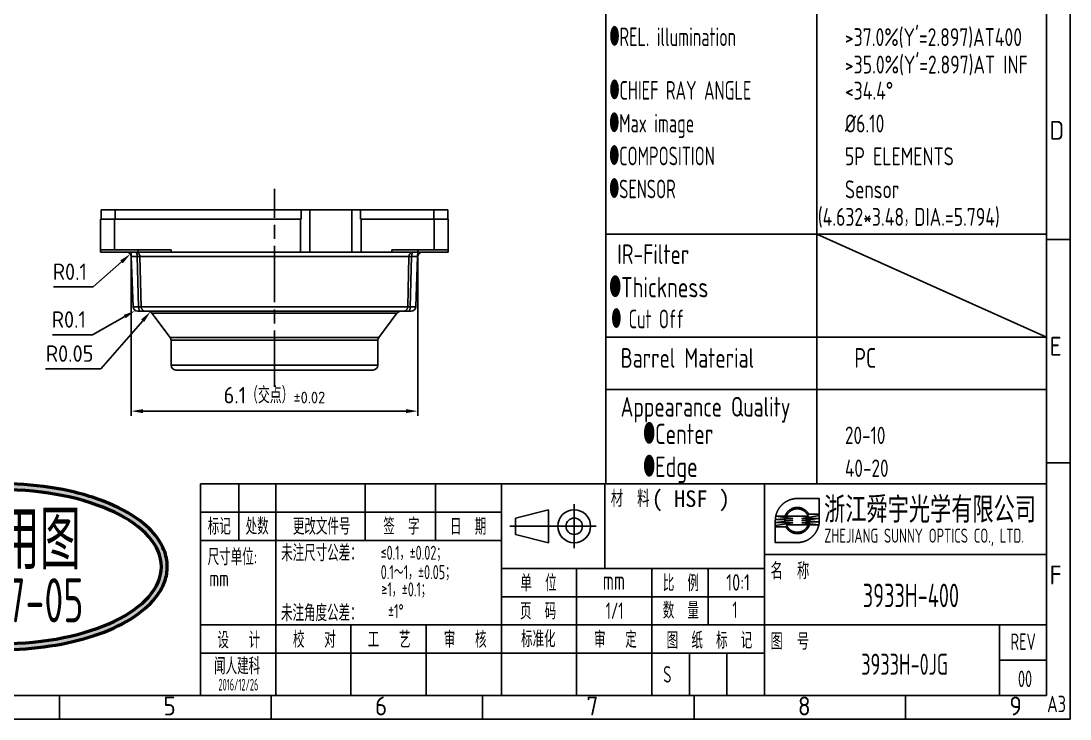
# Model space of a CAD drawing. Header units: millimetres. Extents: x 30.3 to 72.3, y 20.5 to 50.2.
# Drawn here: x 50.02 to 72.34, y 20.51 to 35.35 of the extents above; entities that cross this region are included whole.
import ezdxf
from ezdxf.enums import TextEntityAlignment as Align

# ---------------------------------------------------------------- set-up
doc = ezdxf.new("R2010")
doc.units = ezdxf.units.MM
doc.header["$LTSCALE"] = 0.1
doc.linetypes.add('AM_ISO08W050', pattern=[18, 12, -1.5, 3, -1.5])
doc.linetypes.add('Amconstr', pattern=[9999, 9999, 0])
for name, color, linetype in [('02___PRT_ALL_AXES', 7, 'Continuous'), ('5', 3, 'Continuous'), ('8', 1, 'Continuous'), ('RAHM2', 1, 'Continuous'), ('RAHM5', 7, 'Continuous')]:
    doc.layers.add(name, color=color, linetype=linetype)
for name, color, linetype, lineweight in [('AM_0', 7, 'Continuous', 50), ('AM_5', 3, 'Continuous', 25), ('AM_7', 4, 'AM_ISO08W050', 25), ('AM_BOR', 7, 'Continuous', 50), ('AM_CL', 1, 'Amconstr', 25)]:
    doc.layers.add(name, color=color, linetype=linetype, lineweight=lineweight)
doc.styles.add('hb', font='simhei.ttf')
doc.styles.add('HZ', font='geniso', dxfattribs={"width": 0.7, "bigfont": 'hztxt'})
doc.styles.get("Standard").update_dxf_attribs({"font": 'ISOCP.SHX', "bigfont": 'gbcbig.shx'})
doc.dimstyles.new('AM_GB$0', dxfattribs={"dimtxt": 3.5, "dimasz": 2.5, "dimexe": 1, "dimexo": 1, "dimgap": 1.5, "dimtad": 1, "dimdsep": 46, "dimtxsty": 'Standard', "dimcen": 0, "dimclrd": 256, "dimclre": 256, "dimclrt": 2, "dimadec": 0, "dimazin": 2, "dimtp": 0.1, "dimtm": 0.1, "dimtfac": 0.71, "dimtdec": 3, "dimtmove": 0, "dimatfit": 3, "dimfxl": 0, "dimlwd": -1, "dimlwe": -1, "dimarcsym": 0})
doc.dimstyles.new('AM_GB$4', dxfattribs={"dimtxt": 3.5, "dimasz": 2.5, "dimexe": 1, "dimexo": 1, "dimgap": 1.5, "dimtad": 1, "dimtoh": 1, "dimdsep": 46, "dimtxsty": 'Standard', "dimcen": 0, "dimclrd": 256, "dimclre": 256, "dimclrt": 2, "dimadec": 0, "dimazin": 2, "dimtp": 0.1, "dimtm": 0.1, "dimtfac": 0.71, "dimtdec": 3, "dimtofl": 0, "dimtmove": 0, "dimatfit": 0, "dimfxl": 0, "dimlwd": -1, "dimlwe": -1, "dimarcsym": 0})

# ---------------------------------------------------------------- blocks, each defined once
blk = doc.blocks.new('2013-A3-COB')
for p, q in [((415, 5), (415, 292)), ((415, 102), (420, 102)), ((415, 54.5), (420, 54.5)), ((415, 5), (25, 5)), ((205, 5), (205, 0)), ((205, 5), (205, 0)), ((250, 5), (250, 0)), ((250, 5), (250, 0)), ((295, 5), (295, 0)), ((295, 5), (295, 0)), ((340, 5), (340, 0)), ((340, 5), (340, 0)), ((385, 5), (385, 0)), ((385, 5), (385, 0))]:
    blk.add_line(p, q)
at = {"layer": '5'}
blk.add_lwpolyline([(420, 0), (0, 0), (0, 297), (420, 297)], close=True, dxfattribs=at)
at = {"layer": 'AM_BOR', "color": 1, "lineweight": 25}
for s, p in [('D', (415.65, 123.21)), ('E', (415.65, 77.28)), ('F', (415.65, 28.62)), ('5', (227.1, 0.77)), ('6', (272.1, 0.77)), ('7', (317.1, 0.77)), ('8', (362.1, 0.77)), ('9', (407.1, 0.77))]:
    blk.add_text(s, height=4, dxfattribs=at).set_placement(p)
at = {"layer": 'RAHM2', "width": 0.8}
blk.add_text('A3', height=3.5, dxfattribs=at).set_placement((417.14, 1.45), align=Align.CENTER)
at = {"layer": 'RAHM2', "style": 'HZ', "width": 0.7}
blk.add_attdef('MT', text='', height=4, dxfattribs=at).set_placement((9.94, 43.82), align=Align.MIDDLE)
blk = doc.blocks.new('2013-PT')
for p, q in [((-180, 45), (0, 45)), ((-180, 45), (-180, 0)), ((-171.89, 33), (-171.89, 45)), ((-164, 33), (-164, 45)), ((-145, 33), (-145, 45)), ((-130, 33), (-130, 45)), ((-116, 0), (-116, 45)), ((-94, 27), (-94, 45)), ((-60, 45), (-60, 0)), ((0, 45), (0, 0)), ((-164, 33), (-164, 15)), ((-60, 30), (0, 30)), ((-116, 27), (-60, 27)), ((-100, 0), (-100, 27)), ((-84, 0), (-84, 27)), ((-72, 27), (-72, 15)), ((-116, 21), (-60, 21)), ((-180, 15), (-60, 15)), ((-164, 0), (-164, 15)), ((-148, 0), (-148, 15)), ((-132, 0), (-132, 15)), ((-60, 15), (0, 15)), ((-10, 15), (-10, 0)), ((-180, 9), (-90, 9)), ((-90, 9), (-60, 9)), ((-76, 0), (-76, 9)), ((-68, 0), (-68, 9)), ((-180, 0), (0, 0))]:
    blk.add_line(p, q)
at = {"layer": '5'}
for p, q in [((-100.5, 36), (-100.5, 40.67)), ((-114.17, 36), (-104.67, 36)), ((-100.5, 36), (-104.83, 36)), ((-100.5, 36), (-95.83, 36)), ((-100.5, 36), (-100.5, 31.33))]:
    blk.add_line(p, q, dxfattribs=at)
at = {"layer": 'RAHM2'}
for p, q in [((-180, 39), (-116, 39)), ((-180, 33), (-116, 33)), ((-10, 7.5), (0, 7.5))]:
    blk.add_line(p, q, dxfattribs=at)
for points in [[(-53.03, 41.89), (-48.36, 41.89), (-48.36, 37.22), (-48.36, 37.22), (-48.36, 37.13), (-48.36, 37.05), (-48.36, 36.97), (-48.37, 36.89), (-48.38, 36.81), (-48.38, 36.72), (-48.39, 36.64), (-48.4, 36.56), (-48.41, 36.48), (-48.43, 36.4), (-48.44, 36.33), (-48.46, 36.25), (-48.48, 36.17), (-48.49, 36.09), (-48.51, 36.01), (-48.53, 35.94), (-48.56, 35.86), (-48.58, 35.79), (-48.61, 35.71), (-48.63, 35.64), (-48.66, 35.56), (-48.69, 35.49), (-48.72, 35.42), (-48.75, 35.35), (-48.78, 35.27), (-48.81, 35.2), (-48.85, 35.13), (-48.88, 35.06), (-48.92, 35), (-48.96, 34.93), (-49, 34.86), (-49.04, 34.79), (-49.08, 34.73), (-49.12, 34.66), (-49.16, 34.6), (-49.21, 34.53), (-49.25, 34.47), (-49.3, 34.41), (-49.34, 34.35), (-49.39, 34.29), (-49.44, 34.23), (-49.49, 34.17), (-49.54, 34.11), (-49.6, 34.05), (-49.65, 34), (-49.7, 33.94), (-49.76, 33.89), (-49.81, 33.83), (-49.87, 33.78), (-49.93, 33.73), (-49.98, 33.68), (-50.04, 33.63), (-50.1, 33.58), (-50.16, 33.53), (-50.22, 33.48), (-50.29, 33.44), (-50.35, 33.39), (-50.41, 33.35), (-50.48, 33.3), (-50.54, 33.26), (-50.61, 33.22), (-50.68, 33.18), (-50.74, 33.14), (-50.81, 33.1), (-50.88, 33.07), (-50.95, 33.03), (-51.02, 33), (-51.09, 32.97), (-51.16, 32.93), (-51.23, 32.9), (-51.31, 32.87), (-51.38, 32.84), (-51.45, 32.82), (-51.53, 32.79), (-51.6, 32.77), (-51.68, 32.74), (-51.75, 32.72), (-51.83, 32.7), (-51.91, 32.68), (-51.98, 32.66), (-52.06, 32.64), (-52.14, 32.63), (-52.22, 32.61), (-52.3, 32.6), (-52.38, 32.59), (-52.46, 32.58), (-52.54, 32.57), (-52.62, 32.56), (-52.7, 32.55), (-52.78, 32.55), (-52.87, 32.54), (-52.95, 32.54), (-53.03, 32.54), (-53.03, 32.54), (-53.03, 32.54), (-53.03, 32.54), (-53.03, 32.54), (-57.71, 32.54), (-57.71, 37.22), (-57.71, 37.22), (-57.71, 37.22), (-57.71, 37.22), (-57.71, 37.3), (-57.7, 37.38), (-57.7, 37.46), (-57.7, 37.55), (-57.69, 37.63), (-57.68, 37.71), (-57.67, 37.79), (-57.66, 37.87), (-57.65, 37.95), (-57.64, 38.03), (-57.62, 38.11), (-57.61, 38.19), (-57.59, 38.26), (-57.57, 38.34), (-57.55, 38.42), (-57.53, 38.5), (-57.51, 38.57), (-57.48, 38.65), (-57.46, 38.72), (-57.43, 38.8), (-57.4, 38.87), (-57.38, 38.94), (-57.35, 39.01), (-57.32, 39.09), (-57.28, 39.16), (-57.25, 39.23), (-57.22, 39.3), (-57.18, 39.37), (-57.14, 39.44), (-57.11, 39.51), (-57.07, 39.57), (-57.03, 39.64), (-56.99, 39.71), (-56.94, 39.77), (-56.9, 39.84), (-56.86, 39.9), (-56.81, 39.96), (-56.77, 40.02), (-56.72, 40.09), (-56.67, 40.15), (-56.62, 40.21), (-56.57, 40.27), (-56.52, 40.32), (-56.47, 40.38), (-56.42, 40.44), (-56.36, 40.49), (-56.31, 40.55), (-56.25, 40.6), (-56.2, 40.65), (-56.14, 40.71), (-56.08, 40.76), (-56.02, 40.81), (-55.96, 40.86), (-55.9, 40.9), (-55.84, 40.95), (-55.78, 41), (-55.71, 41.04), (-55.65, 41.09), (-55.59, 41.13), (-55.52, 41.17), (-55.46, 41.21), (-55.39, 41.25), (-55.32, 41.29), (-55.25, 41.33), (-55.18, 41.36), (-55.12, 41.4), (-55.05, 41.43), (-54.97, 41.47), (-54.9, 41.5), (-54.83, 41.53), (-54.76, 41.56), (-54.69, 41.59), (-54.61, 41.62), (-54.54, 41.64), (-54.46, 41.67), (-54.39, 41.69), (-54.31, 41.71), (-54.23, 41.73), (-54.16, 41.75), (-54.08, 41.77), (-54, 41.79), (-53.92, 41.81), (-53.84, 41.82), (-53.77, 41.83), (-53.69, 41.85), (-53.6, 41.86), (-53.52, 41.87), (-53.44, 41.87), (-53.36, 41.88), (-53.28, 41.89), (-53.2, 41.89), (-53.11, 41.89), (-53.03, 41.89), (-53.03, 41.89), (-53.03, 41.89)], [(-50.32, 36.55), (-48.45, 36.31), (-50.39, 36.31), (-50.42, 36.23), (-50.45, 36.15), (-50.49, 36.07), (-50.52, 36), (-50.56, 35.92), (-50.6, 35.85), (-50.64, 35.78), (-50.69, 35.71), (-50.73, 35.64), (-50.78, 35.57), (-50.83, 35.5), (-50.88, 35.44), (-50.94, 35.38), (-50.99, 35.31), (-51.05, 35.25), (-51.11, 35.2), (-51.17, 35.14), (-51.23, 35.08), (-51.3, 35.03), (-51.36, 34.98), (-51.43, 34.93), (-51.5, 34.89), (-51.57, 34.84), (-51.64, 34.8), (-51.71, 34.76), (-51.79, 34.72), (-51.86, 34.68), (-51.94, 34.65), (-52.02, 34.62), (-52.1, 34.59), (-52.18, 34.56), (-52.26, 34.53), (-52.34, 34.51), (-52.43, 34.49), (-52.51, 34.47), (-52.59, 34.46), (-52.68, 34.45), (-52.77, 34.44), (-52.85, 34.43), (-52.94, 34.43), (-53.03, 34.43), (-53.03, 34.43), (-53.12, 34.43), (-53.21, 34.43), (-53.3, 34.44), (-53.38, 34.45), (-53.47, 34.46), (-53.56, 34.47), (-53.64, 34.49), (-53.72, 34.51), (-53.81, 34.53), (-53.89, 34.56), (-53.97, 34.59), (-54.05, 34.62), (-54.13, 34.65), (-54.2, 34.68), (-54.28, 34.72), (-54.35, 34.76), (-54.43, 34.8), (-54.5, 34.84), (-54.57, 34.89), (-54.64, 34.94), (-54.71, 34.99), (-54.77, 35.04), (-54.84, 35.09), (-54.9, 35.14), (-54.96, 35.2), (-55.02, 35.26), (-55.08, 35.32), (-55.13, 35.38), (-55.19, 35.45), (-55.24, 35.51), (-55.29, 35.58), (-55.34, 35.65), (-55.38, 35.72), (-55.43, 35.79), (-55.47, 35.86), (-57.71, 35.86), (-57.71, 36.16), (-55.73, 36.48), (-55.43, 36.53), (-54.01, 36.76), (-55.48, 36.78), (-55.79, 36.79), (-57.71, 36.81), (-55.82, 37.02), (-55.52, 37.05), (-54.01, 37.22), (-55.52, 37.32), (-55.82, 37.34), (-57.7, 37.47), (-55.8, 37.57), (-55.49, 37.59), (-54.01, 37.67), (-55.44, 37.85), (-55.74, 37.89), (-57.62, 38.12), (-55.67, 38.12), (-55.64, 38.2), (-55.61, 38.28), (-55.58, 38.36), (-55.54, 38.43), (-55.5, 38.51), (-55.46, 38.58), (-55.42, 38.65), (-55.38, 38.73), (-55.33, 38.79), (-55.28, 38.86), (-55.23, 38.93), (-55.18, 38.99), (-55.13, 39.06), (-55.07, 39.12), (-55.01, 39.18), (-54.95, 39.24), (-54.89, 39.29), (-54.83, 39.35), (-54.77, 39.4), (-54.7, 39.45), (-54.63, 39.5), (-54.56, 39.55), (-54.49, 39.59), (-54.42, 39.63), (-54.35, 39.68), (-54.28, 39.71), (-54.2, 39.75), (-54.12, 39.78), (-54.05, 39.82), (-53.97, 39.85), (-53.89, 39.87), (-53.8, 39.9), (-53.72, 39.92), (-53.64, 39.94), (-53.55, 39.96), (-53.47, 39.97), (-53.38, 39.99), (-53.3, 40), (-53.21, 40), (-53.12, 40.01), (-53.03, 40.01), (-53.03, 40.01), (-52.94, 40.01), (-52.85, 40), (-52.77, 40), (-52.68, 39.99), (-52.59, 39.97), (-52.51, 39.96), (-52.42, 39.94), (-52.34, 39.92), (-52.26, 39.9), (-52.17, 39.87), (-52.09, 39.85), (-52.02, 39.81), (-51.94, 39.78), (-51.86, 39.75), (-51.78, 39.71), (-51.71, 39.67), (-51.64, 39.63), (-51.56, 39.59), (-51.49, 39.54), (-51.42, 39.5), (-51.36, 39.45), (-51.29, 39.4), (-51.23, 39.34), (-51.16, 39.29), (-51.1, 39.23), (-51.04, 39.17), (-50.99, 39.11), (-50.93, 39.05), (-50.88, 38.99), (-50.82, 38.92), (-50.77, 38.85), (-50.73, 38.79), (-50.68, 38.72), (-50.64, 38.65), (-50.59, 38.57), (-48.36, 38.57), (-48.36, 38.27), (-50.34, 37.95), (-50.64, 37.9), (-52.05, 37.67), (-50.58, 37.65), (-50.27, 37.64), (-48.36, 37.62), (-50.25, 37.41), (-50.55, 37.38), (-52.05, 37.22), (-50.54, 37.11), (-50.24, 37.09), (-48.36, 36.96), (-50.26, 36.86), (-50.57, 36.84), (-52.05, 36.76), (-50.62, 36.58), (-50.32, 36.55)], [(-50.71, 38.12), (-55.35, 38.12), (-55.32, 38.2), (-55.28, 38.28), (-55.25, 38.36), (-55.21, 38.43), (-55.16, 38.5), (-55.12, 38.57), (-55.07, 38.64), (-55.02, 38.71), (-54.97, 38.78), (-54.92, 38.84), (-54.86, 38.9), (-54.8, 38.96), (-54.74, 39.02), (-54.68, 39.08), (-54.62, 39.13), (-54.55, 39.19), (-54.48, 39.24), (-54.41, 39.29), (-54.34, 39.33), (-54.27, 39.37), (-54.2, 39.42), (-54.12, 39.45), (-54.05, 39.49), (-53.97, 39.52), (-53.89, 39.55), (-53.81, 39.58), (-53.72, 39.61), (-53.64, 39.63), (-53.56, 39.65), (-53.47, 39.67), (-53.39, 39.68), (-53.3, 39.69), (-53.21, 39.7), (-53.12, 39.7), (-53.03, 39.71), (-52.94, 39.7), (-52.85, 39.7), (-52.77, 39.69), (-52.68, 39.68), (-52.59, 39.67), (-52.51, 39.65), (-52.42, 39.63), (-52.34, 39.61), (-52.26, 39.58), (-52.18, 39.55), (-52.1, 39.52), (-52.02, 39.49), (-51.94, 39.45), (-51.87, 39.42), (-51.79, 39.37), (-51.72, 39.33), (-51.65, 39.29), (-51.58, 39.24), (-51.51, 39.19), (-51.45, 39.13), (-51.38, 39.08), (-51.32, 39.02), (-51.26, 38.96), (-51.2, 38.9), (-51.15, 38.84), (-51.09, 38.78), (-51.04, 38.71), (-50.99, 38.64), (-50.95, 38.57), (-50.9, 38.5), (-50.86, 38.43), (-50.82, 38.36), (-50.78, 38.28), (-50.75, 38.2), (-50.71, 38.12)], [(-55.35, 36.31), (-50.71, 36.31), (-50.75, 36.23), (-50.78, 36.15), (-50.82, 36.08), (-50.86, 36), (-50.9, 35.93), (-50.95, 35.86), (-50.99, 35.79), (-51.04, 35.72), (-51.09, 35.66), (-51.15, 35.59), (-51.2, 35.53), (-51.26, 35.47), (-51.32, 35.41), (-51.38, 35.35), (-51.45, 35.3), (-51.51, 35.25), (-51.58, 35.2), (-51.65, 35.15), (-51.72, 35.1), (-51.79, 35.06), (-51.87, 35.02), (-51.94, 34.98), (-52.02, 34.94), (-52.1, 34.91), (-52.18, 34.88), (-52.26, 34.85), (-52.34, 34.83), (-52.42, 34.8), (-52.51, 34.78), (-52.59, 34.77), (-52.68, 34.75), (-52.77, 34.74), (-52.85, 34.73), (-52.94, 34.73), (-53.03, 34.73), (-53.12, 34.73), (-53.21, 34.73), (-53.3, 34.74), (-53.39, 34.75), (-53.47, 34.77), (-53.56, 34.78), (-53.64, 34.8), (-53.72, 34.83), (-53.81, 34.85), (-53.89, 34.88), (-53.97, 34.91), (-54.05, 34.94), (-54.12, 34.98), (-54.2, 35.02), (-54.27, 35.06), (-54.34, 35.1), (-54.41, 35.15), (-54.48, 35.2), (-54.55, 35.25), (-54.62, 35.3), (-54.68, 35.35), (-54.74, 35.41), (-54.8, 35.47), (-54.86, 35.53), (-54.92, 35.59), (-54.97, 35.66), (-55.02, 35.72), (-55.07, 35.79), (-55.12, 35.86), (-55.16, 35.93), (-55.21, 36), (-55.25, 36.08), (-55.28, 36.15), (-55.32, 36.23), (-55.35, 36.31)]]:
    blk.add_lwpolyline(points, dxfattribs=at)
at = {"layer": 'RAHM5'}
for p, q in [((-113, 37.75), (-106, 39.5)), ((-106, 39.5), (-106, 32.5)), ((-113, 37.75), (-113, 34.25)), ((-113, 34.25), (-113, 37.75)), ((-113, 34.25), (-106, 32.5))]:
    blk.add_line(p, q, dxfattribs=at)
for radius in [3.5, 1.75]:
    blk.add_circle((-100.5, 36), radius, dxfattribs=at)
at = {"layer": '5', "color": 3, "style": 'HZ'}
for s, height, width, p in [('材  料', 3.5, 0.75, (-92.72, 40.12)), ('浙江舜宇光学有限公司', 5.5, 0.82, (-47.33, 36.75)), ('名  称', 3.5, 0.75, (-58.73, 24.74)), ('图  号', 3.5, 0.75, (-58.73, 9.74)), ('REV', 3.5, 0.7, (-7.66, 9.7))]:
    blk.add_text(s, height=height, dxfattribs=dict(at, width=width)).set_placement(p)
at = {"layer": '5', "color": 3, "style": 'hb'}
blk.add_text('( HSF )', height=3.5, dxfattribs=at).set_placement((-84.02, 40.12))
at = {"layer": '5', "color": 3, "width": 0.72}
blk.add_text('ZHEJIANG SUNNY OPTICS CO., LTD.', height=3, dxfattribs=at).set_placement((-47.29, 32.5))
at = {"layer": '5', "color": 3, "style": 'HZ'}
for tag, height, width, p in [('CL', 4.5, 0.7, (-76.5, 33.2)), ('MC', 5, 0.8, (-28.85, 21.29)), ('DH', 4.5, 0.7, (-30.19, 6.66)), ('00', 3.5, 0.7, (-4.57, 3.55))]:
    blk.add_attdef(tag, text='', height=height, dxfattribs=dict(at, width=width)).set_placement(p, align=Align.MIDDLE)
at = {"layer": 'AM_BOR', "color": 2, "lineweight": 35, "style": 'HZ', "width": 0.8}
blk.add_attdef('GEN-TITLE-SCA{5.42}', (-68.16, 22.31), '', height=3.5, dxfattribs=at)
at = {"layer": 'RAHM2', "style": 'HZ', "width": 0.7}
for s, p in [('标记', (-178.47, 34.21)), ('处数', (-170.41, 34.21)), (' 更改文件号', (-161.77, 34.21)), ('签  字', (-141.12, 34.21)), ('日  期', (-126.9, 34.17)), ('单  位', (-111.94, 22.16)), ('比  例', (-81.65, 22.17)), ('数  量', (-81.66, 16.33)), ('页  码', (-112.03, 16.18)), ('设   计', (-176.42, 10.02)), ('校   对', (-160.34, 10.14)), ('工   艺', (-144.42, 10.14)), ('审   核', (-128.24, 10.14)), ('标准化', (-111.81, 10.27)), ('审   定', (-96.29, 10.14)), ('图  纸  标  记', (-80.82, 9.96))]:
    blk.add_text(s, height=3.5, dxfattribs=at).set_placement(p)
for s, height, p in [('尺寸单位:', 3.5, (-173.24, 27.71)), ('未注尺寸公差：', 3.5, (-154.29, 28.56)), ('≤0.1，%%P0.02；', 3, (-134.72, 28.86)), ('0.1～1，%%P0.05；', 3, (-133.76, 24.74)), ('mm', 3.5, (-176.05, 23.19)), ('≥1，%%P0.1；', 3, (-136.27, 21.08)), ('未注角度公差：', 3.5, (-154.31, 15.81)), ('%%P1°', 3, (-138.46, 16.45))]:
    blk.add_text(s, height=height, dxfattribs=at).set_placement(p, align=Align.CENTER)
at = {"layer": 'RAHM2', "width": 0.7}
blk.add_text('mm', height=4, dxfattribs=at).set_placement((-94.42, 22.47))
at = {"layer": 'RAHM2', "style": 'HZ', "width": 0.7}
for tag, height, p in [('Z1', 3.5, (-175.8, 42.04)), ('Z2', 3.5, (-167.99, 42.04)), ('Z3', 3, (-154.84, 42.04)), ('Z4', 3.5, (-137.35, 42.04)), ('Z5', 3, (-122.75, 41.95)), ('ZL', 3.5, (-91.89, 18.04)), ('SL', 3.5, (-66.29, 18.23)), ('SJ', 3.5, (-172.23, 6.44)), ('S', 3.5, (-80.2, 4.51))]:
    blk.add_attdef(tag, text='', height=height, dxfattribs=at).set_placement(p, align=Align.MIDDLE)
at = {"layer": 'RAHM2'}
blk.add_attdef('GEN-TITLE-PLOT{2.94}', text='', height=2.5, dxfattribs=at).set_placement((-171.95, 2.3), align=Align.MIDDLE)
blk = doc.blocks.new('*D53')
at = {"layer": 'AM_5'}
for p, q in [((52.359, 30.339), (52.359, 26.954)), ((58.459, 30.339), (58.459, 26.954)), ((52.609, 27.054), (58.209, 27.054))]:
    blk.add_line(p, q, dxfattribs=at)
for points in [[(52.609, 27.096), (52.609, 27.012), (52.359, 27.054)], [(58.209, 27.096), (58.209, 27.012), (58.459, 27.054)]]:
    blk.add_solid(points, dxfattribs=at)
at = {"layer": 'DEFPOINTS', "color": 0}
for p in [(52.359, 30.439), (58.459, 30.439), (58.459, 27.054)]:
    blk.add_point(p, dxfattribs=at)
at = {"layer": 'AM_5', "color": 2, "insert": (55.409, 27.391), "char_height": 0.35, "attachment_point": 5}
blk.add_mtext('6.1（交点）{}{\\H0.71x;\\C3;%%p0.02}', dxfattribs=at)
blk = doc.blocks.new('*D54')
at = {"layer": 'AM_5'}
for p, q in [((52.156, 30.23), (51.555, 29.695)), ((51.555, 29.695), (50.705, 29.695))]:
    blk.add_line(p, q, dxfattribs=at)
blk.add_solid([(52.128, 30.261), (52.183, 30.198), (52.343, 30.396)], dxfattribs=at)
at = {"layer": 'DEFPOINTS', "color": 0}
for p in [(52.343, 30.396), (52.417, 30.462)]:
    blk.add_point(p, dxfattribs=at)
at = {"layer": 'AM_5', "color": 2, "insert": (51.055, 30.02), "char_height": 0.35, "attachment_point": 5}
blk.add_mtext('R0.1', dxfattribs=at)
blk = doc.blocks.new('*D55')
at = {"layer": 'AM_5'}
for p, q in [((52.224, 29.066), (51.534, 28.678)), ((51.534, 28.678), (50.684, 28.678))]:
    blk.add_line(p, q, dxfattribs=at)
blk.add_solid([(52.203, 29.102), (52.244, 29.03), (52.442, 29.189)], dxfattribs=at)
at = {"layer": 'DEFPOINTS', "color": 0}
for p in [(52.442, 29.189), (52.529, 29.238)]:
    blk.add_point(p, dxfattribs=at)
at = {"layer": 'AM_5', "color": 2, "insert": (51.034, 29.003), "char_height": 0.35, "attachment_point": 5}
blk.add_mtext('R0.1', dxfattribs=at)
blk = doc.blocks.new('*D56')
at = {"layer": 'AM_5'}
for p, q in [((52.606, 28.978), (51.716, 27.953)), ((51.716, 27.953), (50.536, 27.953))]:
    blk.add_line(p, q, dxfattribs=at)
blk.add_solid([(52.574, 29.006), (52.637, 28.951), (52.769, 29.167)], dxfattribs=at)
at = {"layer": 'DEFPOINTS', "color": 0}
for p in [(52.769, 29.167), (52.802, 29.205)]:
    blk.add_point(p, dxfattribs=at)
at = {"layer": 'AM_5', "color": 2, "insert": (51.051, 28.278), "char_height": 0.35, "attachment_point": 5}
blk.add_mtext('R0.05', dxfattribs=at)
blk = doc.blocks.new('检讨用图')
at = {"layer": 'AM_0'}
h = blk.add_hatch(color=256, dxfattribs=at)
edge = h.paths.add_edge_path()
edge.add_spline(control_points=[(57.68, 0.19), (57.68, -0.63), (57.53, -1.45), (56.99, -3.04), (56.59, -3.82), (55.1, -5.94), (53.74, -7.2), (50.35, -9.44), (48.33, -10.43), (43.81, -12.05), (41.3, -12.69), (36.02, -13.59), (33.24, -13.85), (27.65, -13.96), (24.84, -13.8), (19.43, -13.11), (16.83, -12.56), (12.06, -11.11), (9.9, -10.21), (6.19, -8.12), (4.64, -6.93), (2.66, -4.7), (2.03, -3.72), (1.2, -1.69), (1, -0.63), (1.07, 1.49), (1.34, 2.55), (2.3, 4.55), (2.98, 5.51), (4.71, 7.3), (5.76, 8.13), (8.84, 10.1), (11.11, 11.14), (16.19, 12.8), (19, 13.43), (24.88, 14.2), (27.95, 14.36), (34.03, 14.19), (37.04, 13.86), (42.7, 12.75), (45.35, 11.97), (50.01, 10.03), (52.02, 8.86), (54.88, 6.5), (55.88, 5.36), (57.1, 3.22), (57.45, 2.26), (57.65, 0.91), (57.68, 0.55), (57.68, 0.19)], knot_values=[0, 0, 0, 0, 0.16215, 0.16215, 0.3243, 0.3243, 0.626117, 0.626117, 0.927933, 0.927933, 1.22975, 1.22975, 1.531566, 1.531566, 1.833383, 1.833383, 2.135199, 2.135199, 2.437016, 2.437016, 2.738833, 2.738833, 2.948145, 2.948145, 3.157457, 3.157457, 3.36677, 3.36677, 3.576082, 3.576082, 3.785394, 3.785394, 4.114059, 4.114059, 4.442724, 4.442724, 4.771388, 4.771388, 5.100053, 5.100053, 5.428718, 5.428718, 5.757382, 5.757382, 6.016288, 6.016288, 6.212104, 6.212104, 6.283185, 6.283185, 6.283185, 6.283185], degree=3, periodic=0)
edge = h.paths.add_edge_path(flags=17)
edge.add_ellipse((29.35, 0.19), major_axis=(27.32, 0), ratio=0.479632, start_angle=0, end_angle=360, ccw=False)
at = {"ltscale": 5, "extrusion": (0, 0, -1)}
blk.add_ellipse((29.35, 0.19), major_axis=(27.32, 0), ratio=0.479632, dxfattribs=at)
at = {"ltscale": 5}
blk.add_open_spline([(57.68, 0.19), (57.68, -0.63), (57.53, -1.45), (56.99, -3.04), (56.59, -3.82), (55.1, -5.94), (53.74, -7.2), (50.35, -9.44), (48.33, -10.43), (43.81, -12.05), (41.3, -12.69), (36.02, -13.59), (33.24, -13.85), (27.65, -13.96), (24.84, -13.8), (19.43, -13.11), (16.83, -12.56), (12.06, -11.11), (9.9, -10.21), (6.19, -8.12), (4.64, -6.93), (2.66, -4.7), (2.03, -3.72), (1.2, -1.69), (1, -0.63), (1.07, 1.49), (1.34, 2.55), (2.3, 4.55), (2.98, 5.51), (4.71, 7.3), (5.76, 8.13), (8.84, 10.1), (11.11, 11.14), (16.19, 12.8), (19, 13.43), (24.88, 14.2), (27.95, 14.36), (34.03, 14.19), (37.04, 13.86), (42.7, 12.75), (45.35, 11.97), (50.01, 10.03), (52.02, 8.86), (54.88, 6.5), (55.88, 5.36), (57.1, 3.22), (57.45, 2.26), (57.65, 0.91), (57.68, 0.55), (57.68, 0.19)], degree=3, knots=[0, 0, 0, 0, 0.16215, 0.16215, 0.3243, 0.3243, 0.626117, 0.626117, 0.927933, 0.927933, 1.22975, 1.22975, 1.531566, 1.531566, 1.833383, 1.833383, 2.135199, 2.135199, 2.437016, 2.437016, 2.738833, 2.738833, 2.948145, 2.948145, 3.157457, 3.157457, 3.36677, 3.36677, 3.576082, 3.576082, 3.785394, 3.785394, 4.114059, 4.114059, 4.442724, 4.442724, 4.771388, 4.771388, 5.100053, 5.100053, 5.428718, 5.428718, 5.757382, 5.757382, 6.016288, 6.016288, 6.212104, 6.212104, 6.283185, 6.283185, 6.283185, 6.283185], dxfattribs=at)
at = {"style": 'HZ', "width": 0.7}
for s, height, p in [('检讨用图', 10, (14.96, -0.27)), ('2017-07-05', 7.5, (11.68, -9.28))]:
    blk.add_text(s, height=height, dxfattribs=at).set_placement(p)

msp = doc.modelspace()

# ---------------------------------------------------------------- linework, layer by layer
for p, q in [((62.4606, 30.1866), (62.4606, 44.5263)), ((66.9493, 25.5055), (66.9493, 44.5263)), ((62.4606, 25.5055), (62.4606, 41.9215)), ((62.4606, 30.82), (71.8371, 30.82)), ((66.9493, 30.82), (71.8371, 28.6255)), ((71.8371, 28.6255), (62.4606, 28.6255)), ((62.4606, 27.5158), (71.8371, 27.5158)), ((62.4606, 25.5055), (71.8371, 25.5055))]:
    msp.add_line(p, q)
at = {"color": 7, "linetype": 'Continuous'}
for p, q in [((51.7187, 31.3387), (51.7187, 31.1387)), ((51.7187, 31.3387), (59.0987, 31.3387)), ((52.0187, 31.3387), (52.0187, 31.1387)), ((55.9787, 31.3387), (55.9787, 31.1387)), ((56.1587, 30.4387), (56.1587, 31.3387)), ((57.0587, 30.4387), (57.0587, 31.3387)), ((57.2387, 31.3387), (57.2387, 31.1387)), ((58.7987, 31.3387), (58.7987, 31.1387)), ((59.0987, 31.3387), (59.0987, 31.1387)), ((51.7087, 30.4387), (51.7087, 31.1387)), ((51.7087, 31.1387), (55.9787, 31.1387)), ((52.0087, 30.4887), (52.0087, 31.1387)), ((55.9661, 31.1387), (55.9661, 30.4387)), ((57.2387, 31.1387), (59.1087, 31.1387)), ((57.2513, 31.1387), (57.2513, 30.4387)), ((58.8087, 30.4887), (58.8087, 31.1387)), ((59.1087, 30.4387), (59.1087, 31.1387)), ((51.7087, 30.4887), (53.2087, 30.4887)), ((51.7087, 30.4387), (59.1087, 30.4387)), ((52.5087, 30.4387), (52.5087, 30.4887)), ((53.2087, 30.4387), (53.2087, 30.4887)), ((57.9087, 30.4887), (59.1087, 30.4887)), ((57.9087, 30.4387), (57.9087, 30.4887)), ((58.4587, 30.4387), (58.4587, 30.4887)), ((52.3993, 29.2752), (52.362, 30.3422)), ((52.5183, 29.2743), (52.4891, 30.343)), ((52.5466, 30.3422), (58.2707, 30.3422)), ((52.5721, 29.2752), (52.5466, 30.3422)), ((58.2707, 30.3422), (58.2453, 29.2752)), ((58.3282, 30.343), (58.299, 29.2743)), ((58.418, 29.2752), (58.4553, 30.3422)), ((52.5721, 29.2752), (58.2453, 29.2752)), ((52.4992, 29.1787), (58.3181, 29.1787)), ((52.8012, 29.1387), (58.0162, 29.1387)), ((53.1887, 28.622), (57.6287, 28.622)), ((53.2087, 28.562), (57.6087, 28.562)), ((57.6087, 28.0287), (53.2087, 28.0287)), ((57.5087, 27.9287), (53.3087, 27.9287))]:
    msp.add_line(p, q, dxfattribs=at)
for centre, start, end in [((52.2621, 30.3387), 2.00007, 90.00239), ((58.5552, 30.3387), 89.99966, 177.99993), ((52.4992, 29.2787), 182, 269.99962), ((58.3181, 29.2787), 270.00038, 358), ((52.7212, 29.0787), 36.8699, 90), ((58.0962, 29.0787), 90, 143.1301), ((53.1087, 28.562), 0, 36.8699), ((57.7087, 28.562), 143.1301, 180), ((53.3087, 28.0287), 180, 270), ((57.5087, 28.0287), 270, 0)]:
    msp.add_arc(centre, 0.1, start, end, dxfattribs=at)
for points, knots in [([(52.5011, 30.4244), (52.4975, 30.4267), (52.49, 30.4308), (52.474, 30.4368), (52.4612, 30.4387), (52.4527, 30.4387)], [0, 0, 0, 0, 0.2521942, 0.502985, 1, 1, 1, 1]), ([(52.4891, 30.343), (52.4891, 30.3493), (52.4884, 30.3617), (52.4862, 30.3796), (52.4833, 30.3936), (52.4804, 30.4039), (52.478, 30.4108), (52.4755, 30.417), (52.4727, 30.4226), (52.4697, 30.4274), (52.4665, 30.4314), (52.4632, 30.4346), (52.4597, 30.4369), (52.4562, 30.4383), (52.4539, 30.4387), (52.4527, 30.4387)], [0, 0, 0, 0, 0.1736833, 0.3414217, 0.4970526, 0.5689511, 0.6362792, 0.6986597, 0.7559006, 0.8079458, 0.8549063, 0.8971062, 0.9349359, 0.9689431, 1, 1, 1, 1]), ([(52.5466, 30.3422), (52.5464, 30.3504), (52.5439, 30.3669), (52.5346, 30.3898), (52.5203, 30.4097), (52.5078, 30.4201), (52.5011, 30.4244)], [0, 0, 0, 0, 0.2540039, 0.5062013, 0.7549843, 1, 1, 1, 1]), ([(58.2707, 30.3422), (58.2709, 30.3485), (58.2725, 30.3613), (58.2773, 30.3765), (58.2827, 30.388), (58.2891, 30.3988), (58.2989, 30.411), (58.313, 30.423), (58.3291, 30.4319), (58.3465, 30.4374), (58.3586, 30.4387), (58.3646, 30.4387)], [0, 0, 0, 0, 0.1287162, 0.2570219, 0.3207961, 0.3842374, 0.5099407, 0.6341566, 0.7569823, 0.8788842, 1, 1, 1, 1]), ([(58.3282, 30.343), (58.3283, 30.3493), (58.3289, 30.3617), (58.3311, 30.3796), (58.334, 30.3936), (58.3369, 30.4039), (58.3393, 30.4108), (58.3419, 30.417), (58.3447, 30.4226), (58.3476, 30.4274), (58.3508, 30.4314), (58.3542, 30.4346), (58.3576, 30.4369), (58.3611, 30.4383), (58.3635, 30.4387), (58.3646, 30.4387)], [0, 0, 0, 0, 0.1736833, 0.3414217, 0.4970525, 0.568951, 0.6362791, 0.6986596, 0.7559005, 0.8079458, 0.8549063, 0.8971062, 0.9349359, 0.9689431, 1, 1, 1, 1]), ([(52.362, 30.3422), (52.362, 30.3422), (52.3621, 30.3422), (52.3623, 30.3423), (52.3627, 30.3424), (52.3634, 30.3425), (52.3643, 30.3426), (52.3656, 30.3427), (52.3671, 30.3428), (52.3689, 30.3429), (52.3719, 30.343), (52.3762, 30.3432), (52.3822, 30.3433), (52.3891, 30.3434), (52.3971, 30.3434), (52.406, 30.3435), (52.4157, 30.3435), (52.4263, 30.3435), (52.4419, 30.3434), (52.4629, 30.3433), (52.4801, 30.3431), (52.4891, 30.343)], [0, 0, 0, 0, 0.0005489, 0.0014876, 0.004883, 0.0104135, 0.0181041, 0.0279586, 0.039974, 0.0541355, 0.0704207, 0.1092697, 0.156328, 0.2113314, 0.2739697, 0.3439109, 0.4207418, 0.5040277, 0.5933134, 0.7879213, 1, 1, 1, 1]), ([(52.4891, 30.343), (52.4954, 30.3431), (52.5071, 30.3431), (52.5231, 30.343), (52.5347, 30.3428), (52.5421, 30.3425), (52.5452, 30.3423), (52.5466, 30.3422)], [0, 0, 0, 0, 0.3261732, 0.60975, 0.8376763, 0.9276069, 1, 1, 1, 1]), ([(58.2707, 30.3422), (58.2721, 30.3423), (58.2752, 30.3425), (58.2827, 30.3428), (58.2942, 30.343), (58.3103, 30.3431), (58.322, 30.3431), (58.3282, 30.343)], [0, 0, 0, 0, 0.0723931, 0.1623237, 0.39025, 0.6738268, 1, 1, 1, 1]), ([(58.3282, 30.343), (58.3372, 30.3431), (58.3545, 30.3433), (58.3755, 30.3434), (58.391, 30.3435), (58.4016, 30.3435), (58.4114, 30.3435), (58.4202, 30.3434), (58.4282, 30.3434), (58.4352, 30.3433), (58.4412, 30.3432), (58.4455, 30.343), (58.4484, 30.3429), (58.4502, 30.3428), (58.4517, 30.3427), (58.453, 30.3426), (58.454, 30.3425), (58.4547, 30.3424), (58.4551, 30.3423), (58.4553, 30.3422), (58.4553, 30.3422), (58.4553, 30.3422)], [0, 0, 0, 0, 0.2120789, 0.4066867, 0.4959725, 0.5792585, 0.6560893, 0.7260306, 0.7886688, 0.8436722, 0.8907306, 0.9295798, 0.945865, 0.9600264, 0.9720416, 0.9818958, 0.9895862, 0.9951166, 0.9985122, 0.9994511, 1, 1, 1, 1]), ([(52.3993, 29.2752), (52.3993, 29.2752), (52.3993, 29.2751), (52.3995, 29.275), (52.3999, 29.2749), (52.4006, 29.2748), (52.4015, 29.2747), (52.4026, 29.2746), (52.4041, 29.2746), (52.4057, 29.2745), (52.4085, 29.2744), (52.4125, 29.2742), (52.4181, 29.2741), (52.4246, 29.274), (52.432, 29.274), (52.4403, 29.2739), (52.4494, 29.2739), (52.4593, 29.2739), (52.4739, 29.2739), (52.4936, 29.274), (52.5098, 29.2742), (52.5183, 29.2743)], [0, 0, 0, 0, 0.0005678, 0.0015323, 0.0049699, 0.010524, 0.0182168, 0.0280498, 0.040019, 0.0541171, 0.070327, 0.1089803, 0.1557733, 0.2104924, 0.2728473, 0.3424889, 0.4190656, 0.5021941, 0.5914507, 0.7865771, 1, 1, 1, 1]), ([(52.5183, 29.2743), (52.5242, 29.2742), (52.5351, 29.2742), (52.5502, 29.2743), (52.5609, 29.2746), (52.5679, 29.2749), (52.5708, 29.2751), (52.5721, 29.2752)], [0, 0, 0, 0, 0.3280836, 0.6114777, 0.8385127, 0.9279478, 1, 1, 1, 1]), ([(52.5183, 29.2743), (52.5184, 29.268), (52.5191, 29.2556), (52.5215, 29.2377), (52.5247, 29.2237), (52.528, 29.2135), (52.5306, 29.2066), (52.5335, 29.2003), (52.5366, 29.1947), (52.54, 29.1899), (52.5435, 29.1859), (52.5471, 29.1827), (52.5509, 29.1804), (52.5548, 29.179), (52.5574, 29.1787), (52.5587, 29.1787)], [0, 0, 0, 0, 0.1701548, 0.334634, 0.4877275, 0.5587622, 0.625554, 0.6877677, 0.7452198, 0.7978355, 0.8456769, 0.8890369, 0.9285426, 0.9651169, 1, 1, 1, 1]), ([(52.5721, 29.2752), (52.5723, 29.2688), (52.5735, 29.2593), (52.5767, 29.2469), (52.5811, 29.235), (52.5885, 29.221), (52.6003, 29.2064), (52.6145, 29.1944), (52.6307, 29.1854), (52.6481, 29.1799), (52.6602, 29.1787), (52.6663, 29.1787)], [0, 0, 0, 0, 0.1283681, 0.1926605, 0.2567517, 0.3837999, 0.5094112, 0.6336119, 0.7566355, 0.8788147, 1, 1, 1, 1]), ([(58.2453, 29.2752), (58.2451, 29.2688), (58.2439, 29.2593), (58.2406, 29.2469), (58.2363, 29.235), (58.2288, 29.221), (58.217, 29.2064), (58.2028, 29.1944), (58.1867, 29.1854), (58.1692, 29.1799), (58.1571, 29.1787), (58.1511, 29.1787)], [0, 0, 0, 0, 0.1283681, 0.1926605, 0.2567517, 0.3837998, 0.5094112, 0.6336118, 0.7566354, 0.8788146, 1, 1, 1, 1]), ([(58.2453, 29.2752), (58.2466, 29.2751), (58.2495, 29.2749), (58.2564, 29.2746), (58.2672, 29.2743), (58.2822, 29.2742), (58.2931, 29.2742), (58.299, 29.2743)], [0, 0, 0, 0, 0.0720522, 0.1614873, 0.3885223, 0.6719164, 1, 1, 1, 1]), ([(58.299, 29.2743), (58.2989, 29.268), (58.2982, 29.2556), (58.2958, 29.2377), (58.2926, 29.2237), (58.2894, 29.2135), (58.2867, 29.2066), (58.2838, 29.2003), (58.2807, 29.1947), (58.2774, 29.1899), (58.2739, 29.1859), (58.2702, 29.1827), (58.2664, 29.1804), (58.2625, 29.179), (58.2599, 29.1787), (58.2586, 29.1787)], [0, 0, 0, 0, 0.1701514, 0.3346281, 0.4877206, 0.5587554, 0.6255477, 0.6877622, 0.7452153, 0.7978323, 0.8456749, 0.8890361, 0.9285426, 0.9651172, 1, 1, 1, 1]), ([(58.299, 29.2743), (58.3075, 29.2742), (58.3237, 29.274), (58.3435, 29.2739), (58.3581, 29.2739), (58.368, 29.2739), (58.3771, 29.2739), (58.3853, 29.274), (58.3928, 29.274), (58.3993, 29.2741), (58.4048, 29.2742), (58.4089, 29.2744), (58.4116, 29.2745), (58.4133, 29.2746), (58.4147, 29.2746), (58.4159, 29.2747), (58.4168, 29.2748), (58.4174, 29.2749), (58.4178, 29.275), (58.418, 29.2751), (58.418, 29.2752), (58.418, 29.2752)], [0, 0, 0, 0, 0.2134232, 0.4085493, 0.497806, 0.5809346, 0.6575113, 0.7271529, 0.7895078, 0.844227, 0.8910203, 0.9296736, 0.9458833, 0.9599812, 0.9719499, 0.9817824, 0.9894749, 0.995029, 0.9984671, 0.9994319, 1, 1, 1, 1])]:
    msp.add_open_spline(points, degree=3, knots=knots, dxfattribs=at)
at = {"layer": '02___PRT_ALL_AXES', "color": 7, "linetype": 'Continuous'}
for p, q in [((52.8012, 29.1387), (53.1887, 28.622)), ((58.0162, 29.1387), (57.6287, 28.622)), ((53.2087, 28.562), (53.2087, 28.0287)), ((57.6087, 28.562), (57.6087, 28.0287))]:
    msp.add_line(p, q, dxfattribs=at)
at = {"layer": 'AM_7'}
msp.add_line((55.4087, 27.5694), (55.4087, 31.7812), dxfattribs=at)
at = {"layer": 'AM_CL'}
for p, q in [((52.3587, 30.4387), (52.362, 30.3422)), ((58.4587, 30.4387), (58.4553, 30.3422))]:
    msp.add_line(p, q, dxfattribs=at)

# ---------------------------------------------------------------- block references
at = {"lineweight": 0}
ref = msp.add_blockref('2013-PT', (71.8371, 21.0055), dxfattribs=dict(at, xscale=0.09999999999990905, yscale=0.09999999999990905, zscale=0.1))
ref.add_attrib('DH', '3933H-0JG', dxfattribs={"layer": '5', "color": 3, "height": 0.45, "style": 'HZ', "width": 0.7}).set_placement((68.8177, 21.6713), align=Align.MIDDLE)
ref.add_attrib('MC', '3933H-400', dxfattribs={"layer": '5', "color": 3, "height": 0.5, "style": 'HZ', "width": 0.7}).set_placement((68.952, 23.1348), align=Align.MIDDLE)
ref.add_attrib('S', 'S', dxfattribs={"layer": 'RAHM2', "height": 0.35, "style": 'HZ', "width": 0.7}).set_placement((63.682, 21.4563), align=Align.MIDDLE_LEFT)
ref.add_attrib('GEN-TITLE-SCA{5.42}', '10:1', (65.0211, 23.2365), dxfattribs={"layer": 'AM_BOR', "color": 2, "lineweight": 35, "height": 0.35, "style": 'HZ', "width": 0.8})
ref.add_attrib('ZL', '1/1', dxfattribs={"layer": 'RAHM2', "height": 0.35, "style": 'HZ', "width": 0.7}).set_placement((62.6477, 22.8091), align=Align.MIDDLE)
ref.add_attrib('SL', '1', dxfattribs={"layer": 'RAHM2', "height": 0.35, "style": 'HZ', "width": 0.7}).set_placement((65.2082, 22.8282), align=Align.MIDDLE)
ref.add_attrib('00', '00', dxfattribs={"layer": '5', "color": 3, "height": 0.35, "style": 'HZ', "width": 0.7}).set_placement((71.3797, 21.3601), align=Align.MIDDLE)
ref.add_attrib('SJ', '闻人建科', dxfattribs={"layer": 'RAHM2', "height": 0.35, "style": 'HZ', "width": 0.7}).set_placement((54.6139, 21.649), align=Align.MIDDLE)
ref.add_attrib('GEN-TITLE-PLOT{2.94}', '2016/12/26', dxfattribs={"layer": 'RAHM2', "height": 0.25, "width": 0.461176}).set_placement((54.642, 21.2354), align=Align.MIDDLE)
at = {"layer": '02___PRT_ALL_AXES', "lineweight": 0, "xscale": 0.1, "yscale": 0.1, "zscale": 0.1}
msp.add_blockref('2013-A3-COB', (30.3371, 20.5055), dxfattribs=at)
at = {"layer": 'AM_0', "xscale": 0.125, "yscale": 0.125, "zscale": 0.125}
msp.add_blockref('检讨用图', (45.9194, 23.7213), dxfattribs=at)

# ---------------------------------------------------------------- texts
at = {"width": 0.8}
for s, p in [('IR-Filter', (62.7031, 30.1835)), ('Barrel Material', (62.7751, 27.9771)), ('Appearance Quality', (62.7751, 26.9383))]:
    msp.add_text(s, height=0.41895, dxfattribs=at).set_placement(p)
at = {"layer": '8'}
for s, height, width, p in [(">37.0%%%(Y'=2.897)AT400", 0.38043, 0.8, (67.5478, 34.819)), ('●REL. illumination', 0.395508, 0.7, (62.5416, 34.819)), (">35.0%%%(Y'=2.897)AT INF", 0.38043, 0.8, (67.5478, 34.2352)), ('●CHIEF RAY ANGLE', 0.395508, 0.7, (62.5416, 33.6801)), ('<34.4%%D', 0.38043, 0.8, (67.5478, 33.6801)), ('●Max image', 0.39551, 0.7, (62.5358, 32.9819)), ('%%C6.10', 0.38043, 0.8, (67.5478, 32.9819)), ('●COMPOSITION', 0.395508, 0.7, (62.5358, 32.2836)), ('5P ELEMENTS', 0.38043, 0.8, (67.5478, 32.2836)), ('●SENSOR', 0.39551, 0.7, (62.5358, 31.5816)), ('Sensor', 0.38043, 0.8, (67.5478, 31.5816)), ('(4.632*3.48，DIA.=5.794)', 0.38043, 0.8, (66.9709, 30.9956)), ('●Thickness', 0.43259, 0.8, (62.5358, 29.4734)), ('● Cut Off', 0.39551, 0.7, (62.5799, 28.8169)), ('PC', 0.41895, 0.8, (67.7473, 27.9771)), ('●Center', 0.43259, 0.8, (63.2586, 26.3534)), ('20-10', 0.37079, 0.8, (67.5478, 26.3534)), ('●Edge', 0.43259, 0.8, (63.2586, 25.6551)), ('40-20', 0.37079, 0.8, (67.5478, 25.6551))]:
    msp.add_text(s, height=height, dxfattribs=dict(at, width=width)).set_placement(p)

# ---------------------------------------------------------------- dimensions: what is measured, and where the dimension line sits
at = {"layer": 'AM_5'}
for center, mpoint, picture, middle in [((52.4172, 30.4621), (52.3425, 30.3957), '*D54', (51.0548, 29.6954)), ((52.8022, 29.2048), (52.7694, 29.1671), '*D56', (51.051, 27.953)), ((52.5287, 29.2379), (52.4416, 29.1888), '*D55', (51.0345, 28.6778))]:
    dim = msp.add_radius_dim(center=center, mpoint=mpoint, dimstyle='AM_GB$4', override={"dimscale": 0.1, "dimtp": 0.01, "dimtm": 0}, dxfattribs=at)
    dim.commit()
    dim.dimension.update_dxf_attribs({"geometry": picture, "text_midpoint": middle, "dimtype": 164})
dim = msp.add_linear_dim(base=(58.4587, 27.0541), p1=(52.3587, 30.4387), p2=(58.4587, 30.4387), angle=0, text='<>（交点）{}{\\H0.71x;\\C3;%%p0.02}', dimstyle='AM_GB$0', override={"dimscale": 0.1, "dimtp": 0.02, "dimtm": 0.02, "dimtdec": 3, "dimtzin": 8}, dxfattribs=at)
dim.commit()
dim.dimension.update_dxf_attribs({"geometry": '*D53', "text_midpoint": (55.4087, 27.3907)})

doc.saveas('drawing.dxf')
